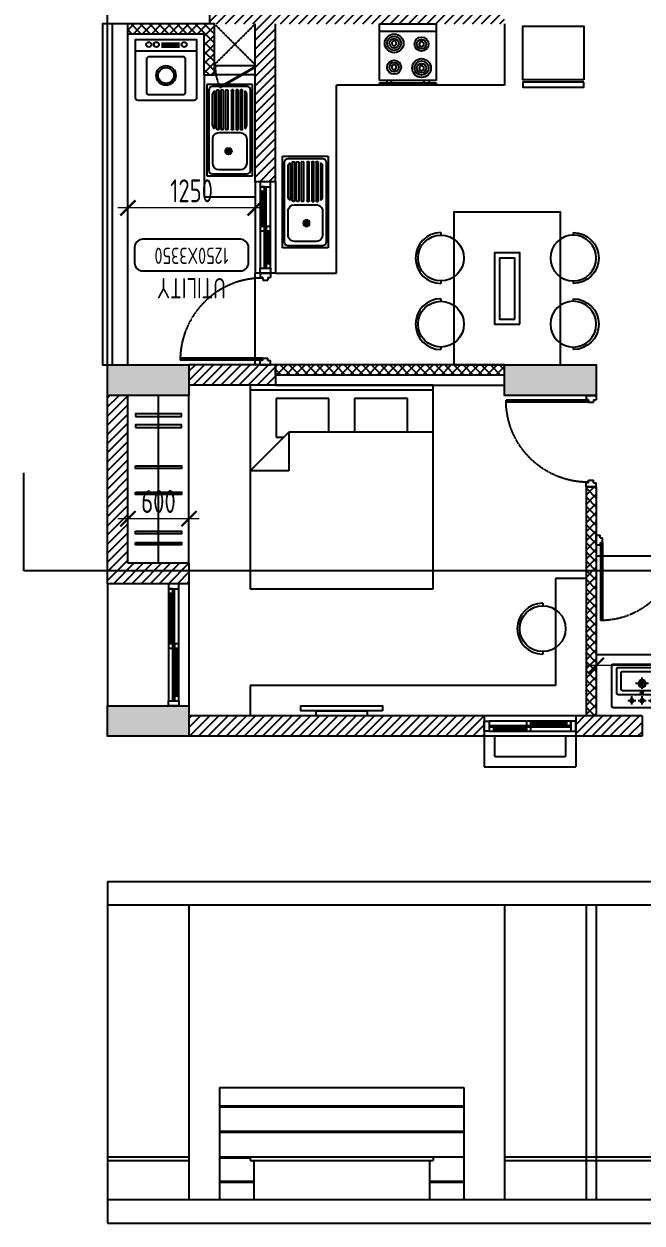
# Model space of a CAD drawing. Header units: millimetres. Extents: x -92307 to 258096, y -47434 to 112633.
# Drawn here: x 225471 to 231542, y -25021 to -13239 of the extents above; entities that cross this region are included whole.
import ezdxf
from ezdxf.enums import TextEntityAlignment as Align

# ---------------------------------------------------------------- set-up
doc = ezdxf.new("R2010")
doc.units = ezdxf.units.MM
doc.header["$LTSCALE"] = 10
doc.header["$PDMODE"] = 35
doc.header["$PDSIZE"] = 500
doc.linetypes.add('DASHED', pattern=[19.05, 12.7, -6.35])
doc.linetypes.add('HIDDEN', pattern=[9.525, 6.35, -3.175])
for name, color, linetype in [('07--DIM-1', 1, 'Continuous'), ('A--BLOCKWALL-1', 9, 'Continuous'), ('A--BLOCKWALL-2', 2, 'Continuous'), ('A--BLOCKWALL-3', 3, 'Continuous'), ('A--BLOCKWALL-HATCH', 8, 'Continuous'), ('A--CONCRETE-1', 9, 'Continuous'), ('A--CONCRETE-HID', 9, 'HIDDEN'), ('A--DOWN', 34, 'Continuous'), ('A--FIXTURE-0', 8, 'Continuous'), ('A--FURNITURE-0', 253, 'Continuous'), ('A--FURNITURE-1', 9, 'Continuous'), ('A--GLAZING-0', 181, 'Continuous'), ('A--HANDRAIL-1', 9, 'Continuous'), ('A--HATCH-1', 8, 'Continuous'), ('A--SANITARY-0', 253, 'Continuous'), ('A--SHAFT-HIDDEN', 9, 'HIDDEN'), ('A--SPACENUMBER', 2, 'Continuous'), ('A--SPACENUMBER-1', 8, 'Continuous'), ('A--SPACEREF', 3, 'Continuous'), ('A--Stucture', 9, 'Continuous'), ('A--TILING-1', 8, 'Continuous'), ('Typical floor Column Centre line$0$X-3rd Floor Column$0$A--COL250', 250, 'Continuous'), ('Typical floor Column Centre line$0$X-3rd Floor Column$0$A--CONCRETE-4', 4, 'Continuous')]:
    doc.layers.add(name, color=color, linetype=linetype)
doc.styles.add('ISO', font='isocp2.shx', dxfattribs={"width": 0.8})
doc.dimstyles.new('A-DIM-100', dxfattribs={"dimscale": 100, "dimtxt": 2.25, "dimasz": 1.5, "dimexe": 1, "dimexo": 0.5, "dimgap": 0, "dimtad": 0, "dimdec": 0, "dimzin": 12, "dimdsep": 46, "dimtxsty": 'ISO', "dimblk": 'ARCHTICK', "dimcen": 1, "dimdle": 1, "dimclrd": 8, "dimclre": 8, "dimclrt": 256, "dimadec": 0, "dimazin": 3, "dimtfac": 1, "dimtdec": 0, "dimtmove": 1, "dimatfit": 2, "dimfxl": 1, "dimtvp": 0.75, "dimtolj": 1, "dimtzin": 12, "dimlwd": 18, "dimlwe": 18, "dimarcsym": 0})
pattern_1 = [(225, (233991.554, -6338.52), (44.90128, -44.90128), [])]
pattern_2 = [(225, (233991.554, -6338.52), (44.90128, -44.90128), []), (315, (233991.554, -6338.52), (44.90128, 44.90128), [])]

# ---------------------------------------------------------------- blocks, each defined once
blk = doc.blocks.new('A$C542B73FF')
at = {"layer": 'A--FURNITURE-0'}
for points in [[(-400, 50), (400, 50), (400, 100), (-400, 100)], [(-250, 0), (250, 0), (250, 50), (-250, 50)]]:
    blk.add_lwpolyline(points, close=True, dxfattribs=at)
blk = doc.blocks.new('A$C7FA855F9')
at = {"layer": 'A--FURNITURE-0', "linetype": 'Continuous'}
for p, q in [((900, 2000), (-900, 2000)), ((-900, 2000), (-900, 0)), ((900, 0), (900, 2000)), ((900, 840), (520, 460)), ((520, 840), (900, 840)), ((520, 460), (520, 840)), ((645, 510), (570, 510)), ((645, 130), (645, 510)), ((-900, 460), (520, 460)), ((-645, 460), (-645, 130)), ((-125, 130), (-125, 460)), ((125, 460), (125, 130)), ((-645, 130), (-125, 130)), ((125, 130), (645, 130)), ((-900, 50), (900, 50)), ((-900, 0), (900, 0))]:
    blk.add_line(p, q, dxfattribs=at)
blk = doc.blocks.new('A$C337B3EF4')
for p, q in [((0, 225), (0, 250)), ((0, -250), (0, -225))]:
    blk.add_line(p, q)
blk.add_circle((0, 0), 225)
blk.add_arc((0, 0), 250, 270, 90)
blk = doc.blocks.new('A$C666E5324')
at = {"layer": 'A--FURNITURE-0'}
for points in [[(0, -525), (-1500, -525), (-1500, 525), (0, 525)], [(-400, -125), (-1100, -125), (-1100, 125), (-400, 125)], [(-450, -75), (-1050, -75), (-1050, 75), (-450, 75)]]:
    blk.add_lwpolyline(points, close=True, dxfattribs=at)
at = {"layer": 'A--FURNITURE-0', "xscale": -1, "rotation": 270.000000000004}
for p in [(-1050, 650), (-400, 650)]:
    blk.add_blockref('A$C337B3EF4', p, dxfattribs=at)
at = {"layer": 'A--FURNITURE-0', "rotation": 270.000000000004}
for p in [(-1050, -650), (-400, -650)]:
    blk.add_blockref('A$C337B3EF4', p, dxfattribs=at)
blk = doc.blocks.new('A$C030B2EE2')
at = {"layer": 'A--DOWN'}
for p, q in [((-100, 1150), (-100, 50)), ((-57, 1150), (-57, 50)), ((-43, 1150), (-43, 93)), ((0, 50), (0, 1150))]:
    blk.add_line(p, q, dxfattribs=at)
for points in [[(0, 1150), (-100, 1150), (-100, 1200), (0, 1200)], [(-57, 1150), (-100, 1150), (-100, 1107), (-57, 1107)], [(-57, 634), (-100, 634), (-100, 591), (-57, 591)], [(0, 634), (-43, 634), (-43, 591), (0, 591)], [(0, 50), (-100, 50), (-100, 0), (0, 0)], [(0, 93), (-43, 93), (-43, 50), (0, 50)]]:
    blk.add_lwpolyline(points, close=True, dxfattribs=at)
at = {"layer": 'A--GLAZING-0'}
for p, q in [((-86, 634), (-86, 1107)), ((-72, 634), (-72, 1107)), ((-28, 93), (-28, 591)), ((-14, 93), (-14, 591))]:
    blk.add_line(p, q, dxfattribs=at)
blk = doc.blocks.new('A$C35654C4B')
at = {"layer": 'A--BLOCKWALL-1'}
for p, q in [((-900, 200), (0, 200)), ((-900, 0), (0, 0))]:
    blk.add_line(p, q, dxfattribs=at)
at = {"layer": 'A--DOWN'}
for p, q in [((-50, 150), (-850, 150)), ((-50, 107), (-850, 107)), ((-850, 50), (-50, 50)), ((-50, 93), (-807, 93))]:
    blk.add_line(p, q, dxfattribs=at)
for points in [[(-850, 50), (-850, 150), (-900, 150), (-900, 50)], [(-416, 107), (-416, 150), (-459, 150), (-459, 107)], [(-50, 107), (-50, 150), (-93, 150), (-93, 107)], [(-50, 50), (-50, 150), (0, 150), (0, 50)], [(-807, 50), (-807, 93), (-850, 93), (-850, 50)], [(-416, 50), (-416, 93), (-459, 93), (-459, 50)]]:
    blk.add_lwpolyline(points, close=True, dxfattribs=at)
at = {"layer": 'A--GLAZING-0'}
for p, q in [((-416, 136), (-93, 136)), ((-416, 122), (-93, 122)), ((-807, 78), (-459, 78)), ((-807, 64), (-459, 64))]:
    blk.add_line(p, q, dxfattribs=at)
blk = doc.blocks.new('A$C1CBF2325')
at = {"layer": 'A--DOWN'}
for p, q in [((100, 0), (0, 0)), ((0, 0), (0, -42)), ((100, 0), (100, -42)), ((25, -42), (0, -42)), ((25, -42), (25, -67)), ((75, -67), (25, -67)), ((75, -42), (75, -67)), ((75, -42), (100, -42)), ((79, -46), (79, -67)), ((79, -46), (886, -46)), ((79, -67), (886, -67)), ((886, -67), (886, -46)), ((25, -858), (0, -858)), ((0, -900), (0, -858)), ((100, -900), (0, -900)), ((75, -833), (25, -833)), ((25, -858), (25, -833)), ((75, -858), (75, -833)), ((75, -858), (100, -858)), ((100, -900), (100, -858))]:
    blk.add_line(p, q, dxfattribs=at)
at = {"layer": 'A--DOWN', "color": 8, "linetype": 'DASHED', "ltscale": 0.005}
blk.add_arc((79, -46), 807, 269.7319, 358.5291, dxfattribs=at)
blk = doc.blocks.new('A$C302618AE')
at = {"layer": 'A--SANITARY-0'}
for p, q in [((-287, 0), (287, 0)), ((-297, -10), (-297, -416)), ((-60, -67), (-138, -67)), ((-100, -30), (-100, -110)), ((40, -67), (-38, -67)), ((1, -30), (1, -110)), ((141, -67), (63, -67)), ((101, -30), (101, -110)), ((297, -10), (297, -416)), ((-247, -138), (-247, -383)), ((-237, -128), (240, -128)), ((-206, -178), (-206, -343)), ((-196, -168), (199, -168)), ((0, -183), (0, -295)), ((209, -178), (209, -343)), ((250, -138), (250, -383)), ((-196, -353), (199, -353)), ((65, -236), (-65, -236)), ((-287, -426), (287, -426)), ((-237, -393), (240, -393))]:
    blk.add_line(p, q, dxfattribs=at)
for centre, radius in [((-100, -67), 17.8), ((1, -67), 17.8), ((101, -67), 17.8), ((1, -235), 36.3), ((1, -235), 25)]:
    blk.add_circle(centre, radius, dxfattribs=at)
for centre, start, end in [((-287, -10), 90, 180), ((287, -10), 0, 90), ((-237, -138), 90, 180), ((-196, -178), 90, 180), ((199, -178), 0, 90), ((240, -138), 0, 90), ((-196, -343), 180, 270), ((199, -343), 270, 0), ((-287, -416), 180, 270), ((-237, -383), 180, 270), ((240, -383), 270, 0), ((287, -416), 270, 0)]:
    blk.add_arc(centre, 10, start, end, dxfattribs=at)
blk.add_ellipse((0, -141), major_axis=(17.6, 0), ratio=0.318204, dxfattribs=at)
blk = doc.blocks.new('A$C47D60FF3')
at = {"layer": 'A--FIXTURE-0'}
blk.add_lwpolyline([(-0.075, 0.6), (-0.075, 0), (-0.6, 0), (-0.6, 0.6)], close=True, dxfattribs=at)
blk.add_lwpolyline([(-0.05, 0.6), (-0.05, 0), (0, 0), (0, 0.6), (-0.05, 0.6)], dxfattribs=at)
blk = doc.blocks.new('SPACE')
at = {"layer": 'A--SPACENUMBER-1'}
blk.add_lwpolyline([(-600, 0), (600, 0, 0.414213562), (700, 100), (700, 288.5, 0.414213562), (600, 388.5), (-600, 388.5, 0.414213562), (-700, 288.5), (-700, 100, 0.414213562), (-600, 0, -0.052514465)], format="xyb", dxfattribs=at)
at = {"layer": 'A--SPACENUMBER', "style": 'ISO', "width": 0.8, "flags": 4}
blk.add_attdef('01', text='', height=250, dxfattribs=at).set_placement((0.455, 202.41), align=Align.MIDDLE)
at = {"layer": 'A--SPACEREF', "style": 'ISO', "width": 0.8, "flags": 4}
blk.add_attdef('S', text='', height=300, dxfattribs=at).set_placement((1.35, 474.975), align=Align.CENTER)
blk = doc.blocks.new('A$C2D7D56F7')
at = {"layer": 'A--FIXTURE-0'}
for p, q in [((-0.3, -0.113), (0.3, -0.113)), ((-0.044, -0.037), (0.131, -0.037)), ((-0.044, -0.056), (0.131, -0.056)), ((-0.044, -0.074), (0.131, -0.074))]:
    blk.add_line(p, q, dxfattribs=at)
blk.add_lwpolyline([(0.3, -0.575, -0.414214), (0.275, -0.6), (-0.275, -0.6, -0.414214), (-0.3, -0.575), (-0.3, 0), (0.3, 0)], format="xyb", close=True, dxfattribs=at)
blk.add_lwpolyline([(-0.173, -0.168), (0.173, -0.168), (0.189, -0.184), (0.189, -0.531), (0.173, -0.546), (-0.173, -0.546), (-0.189, -0.531), (-0.189, -0.184)], close=True, dxfattribs=at)
for centre, radius in [((-0.169, -0.052), 0.025), ((-0.095, -0.052), 0.025), ((0.178, -0.052), 0.025), ((-0.001, -0.355), 0.0964), ((-0.001, -0.355), 0.0776)]:
    blk.add_circle(centre, radius, dxfattribs=at)
blk = doc.blocks.new('A$C321E12B3')
at = {"layer": 'A--SANITARY-0', "ltscale": 5}
for p, q in [((-0.9, 0.45), (0, 0.45)), ((-0.9, 0), (-0.9, 0.45)), ((-0.879, 0.055), (-0.879, 0.395)), ((-0.845, 0.429), (-0.055, 0.429)), ((-0.774, 0.395), (-0.54, 0.395)), ((-0.063, 0.373), (-0.435, 0.373)), ((-0.404, 0.394), (-0.094, 0.394)), ((-0.021, 0.395), (-0.021, 0.055)), ((0, 0.45), (0, 0)), ((-0.837, 0.118), (-0.837, 0.332)), ((-0.477, 0.332), (-0.477, 0.118)), ((-0.443, 0.335), (-0.443, 0.348)), ((-0.443, 0.293), (-0.443, 0.306)), ((-0.443, 0.246), (-0.443, 0.259)), ((-0.439, 0.352), (-0.059, 0.352)), ((-0.059, 0.331), (-0.439, 0.331)), ((-0.439, 0.31), (-0.059, 0.31)), ((-0.059, 0.289), (-0.439, 0.289)), ((-0.439, 0.263), (-0.059, 0.263)), ((-0.059, 0.242), (-0.439, 0.242)), ((-0.055, 0.348), (-0.055, 0.335)), ((-0.055, 0.306), (-0.055, 0.293)), ((-0.055, 0.259), (-0.055, 0.246)), ((-0.443, 0.204), (-0.443, 0.191)), ((-0.443, 0.157), (-0.443, 0.144)), ((-0.059, 0.208), (-0.439, 0.208)), ((-0.439, 0.187), (-0.059, 0.187)), ((-0.059, 0.161), (-0.439, 0.161)), ((-0.439, 0.14), (-0.059, 0.14)), ((-0.059, 0.119), (-0.439, 0.119)), ((-0.055, 0.191), (-0.055, 0.204)), ((-0.055, 0.144), (-0.055, 0.157)), ((0, 0), (-0.9, 0)), ((-0.055, 0.021), (-0.845, 0.021)), ((-0.54, 0.055), (-0.774, 0.055)), ((-0.443, 0.115), (-0.443, 0.102)), ((-0.439, 0.098), (-0.059, 0.098)), ((-0.063, 0.077), (-0.435, 0.077)), ((-0.404, 0.056), (-0.094, 0.056)), ((-0.055, 0.102), (-0.055, 0.115))]:
    blk.add_line(p, q, dxfattribs=at)
at = {"layer": 'A--SANITARY-0'}
blk.add_line((-0.9, 0.45), (0, 0.45), dxfattribs=at)
at = {"layer": 'A--SANITARY-0', "ltscale": 5, "extrusion": (0, 0, -1)}
for centre, major_axis, start_param, end_param in [((-0.845, 0.395), (-0.0238, 0.0238), 5.497787, 7.068583), ((-0.774, 0.332), (0.0446, 0.0446), 3.926991, 5.497787), ((-0.54, 0.332), (0.0446, 0.0446), -0.785398, 0.785398), ((-0.393, 0.345), (-0.0357, 0.0357), 6.090163, 6.844508), ((-0.105, 0.345), (-0.0357, 0.0357), 1.009473, 1.763819), ((-0.055, 0.395), (-0.0238, 0.0238), 0.785398, 2.356194), ((-0.657, 0.214), (0.0223, 0.0223), 0.785398, 7.068583), ((-0.439, 0.348), (0.00297, 0.00297), 3.926991, 5.497787), ((-0.439, 0.335), (-0.00297, 0.00297), 3.926991, 5.497787), ((-0.439, 0.306), (-0.00297, 0.00297), 5.497787, 7.068583), ((-0.439, 0.293), (-0.00297, 0.00297), 3.926991, 5.497787), ((-0.059, 0.348), (0.00297, 0.00297), -0.785398, 0.785398), ((-0.059, 0.335), (-0.00297, 0.00297), 2.356194, 3.926991), ((-0.059, 0.306), (0.00297, 0.00297), -0.785398, 0.785398), ((-0.059, 0.293), (-0.00297, 0.00297), 2.356194, 3.926991), ((-0.657, 0.214), (0.0112, 0.0112), 0.785398, 7.068583), ((-0.657, 0.214), (0.00743, 0.00743), 0.785398, 7.068583), ((-0.439, 0.204), (0.00297, 0.00297), 3.926991, 5.497787), ((-0.439, 0.191), (-0.00297, 0.00297), 3.926991, 5.497787), ((-0.439, 0.157), (0.00297, 0.00297), 3.926991, 5.497787), ((-0.439, 0.144), (0.00297, 0.00297), 2.356194, 3.926991), ((-0.439, 0.115), (0.00297, 0.00297), 3.926991, 5.497787), ((-0.059, 0.204), (0.00297, 0.00297), -0.785398, 0.785398), ((-0.059, 0.191), (-0.00297, 0.00297), 2.356194, 3.926991), ((-0.059, 0.157), (0.00297, 0.00297), -0.785398, 0.785398), ((-0.059, 0.144), (-0.00297, 0.00297), 2.356194, 3.926991), ((-0.059, 0.115), (0.00297, 0.00297), -0.785398, 0.785398), ((-0.845, 0.055), (0.0238, 0.0238), 2.356194, 3.926991), ((-0.774, 0.118), (-0.0446, 0.0446), 3.926991, 5.497787), ((-0.54, 0.118), (-0.0446, 0.0446), 2.356194, 3.926991), ((-0.439, 0.102), (0.00297, 0.00297), 2.356194, 3.926991), ((-0.393, 0.105), (-0.0357, 0.0357), 4.151066, 4.905412), ((-0.105, 0.105), (-0.0357, 0.0357), 2.94857, 3.702916), ((-0.059, 0.102), (-0.00297, 0.00297), 2.356194, 3.926991), ((-0.055, 0.055), (-0.0238, 0.0238), 2.356194, 3.926991)]:
    blk.add_ellipse(centre, major_axis=major_axis, ratio=1, start_param=start_param, end_param=end_param, dxfattribs=at)
at = {"layer": 'A--SANITARY-0', "ltscale": 5}
for centre, major_axis, start_param, end_param in [((-0.439, 0.259), (-0.00297, -0.00297), 3.926991, 5.497787), ((-0.439, 0.246), (0.00297, -0.00297), 3.926991, 5.497787), ((-0.059, 0.259), (-0.00297, -0.00297), 2.356194, 3.926991), ((-0.059, 0.246), (0.00297, -0.00297), -0.785398, 0.785398)]:
    blk.add_ellipse(centre, major_axis=major_axis, ratio=1, start_param=start_param, end_param=end_param, dxfattribs=at)
blk = doc.blocks.new('A$C4DFF75E1')
at = {"layer": 'A--DOWN'}
for p, q in [((9, 25), (0, 25)), ((0, 25), (0, 0)), ((0, 0), (12, 0)), ((9, 15, 0), (9, 25, 0)), ((12, 15, 0), (9, 15, 0)), ((12, 15, 0), (12, 0, 0)), ((12, 15, 0), (12, 0, 0)), ((12, 0), (12, 15)), ((438, 15, 0), (438, 0, 0)), ((438, 15, 0), (438, 0, 0)), ((438, 15, 0), (441, 15, 0)), ((438, 0), (438, 15)), ((450, 0), (438, 0)), ((441, 15, 0), (441, 25, 0)), ((441, 25), (450, 25)), ((450, 25), (450, 0))]:
    blk.add_line(p, q, dxfattribs=at)
blk.add_lwpolyline([(14, 18), (388, 234), (385, 240), (11, 24)], close=True, dxfattribs=at)
blk.add_circle((10, 24, 0), 0.781, dxfattribs=at)
at = {"layer": 'A--DOWN', "color": 8, "linetype": 'DASHED', "ltscale": 0.003}
blk.add_arc((-37, 15, 0), 478, 0, 27.2936, dxfattribs=at)
blk = doc.blocks.new('_ArchTick')
at = {"color": 0, "const_width": 0.15}
blk.add_lwpolyline([(-0.5, -0.5), (0.5, 0.5)], dxfattribs=at)
blk = doc.blocks.new('*D357')
at = {"layer": '07--DIM-1', "color": 8, "lineweight": 18}
for p, q in [((226492, -18489), (226492, -18000)), ((227092, -18489), (227092, -18000)), ((227192, -18100), (226392, -18100))]:
    blk.add_line(p, q, dxfattribs=at)
at = {"layer": 'Defpoints', "color": 0}
for p in [(226492, -18100), (226492, -18539), (227092, -18539)]:
    blk.add_point(p, dxfattribs=at)
at = {"layer": '07--DIM-1', "color": 8, "lineweight": 18, "xscale": 150, "yscale": 150, "zscale": 150, "rotation": 180}
blk.add_blockref('_ArchTick', (226492, -18100), dxfattribs=at)
at = {"layer": '07--DIM-1', "color": 8, "lineweight": 18, "xscale": 150, "yscale": 150, "zscale": 150}
blk.add_blockref('_ArchTick', (227092, -18100), dxfattribs=at)
at = {"layer": '07--DIM-1', "insert": (226792, -17931), "char_height": 225, "attachment_point": 5, "style": 'ISO'}
blk.add_mtext('\\A1;600', dxfattribs=at)
blk = doc.blocks.new('*D358')
at = {"layer": '07--DIM-1', "color": 8, "lineweight": 18}
for p, q in [((233792, -19542), (230992, -19542)), ((231092, -19989), (231092, -19442)), ((233692, -19989), (233692, -19442))]:
    blk.add_line(p, q, dxfattribs=at)
at = {"layer": 'Defpoints', "color": 0}
for p in [(231092, -19542), (231092, -20039), (233692, -20039)]:
    blk.add_point(p, dxfattribs=at)
at = {"layer": '07--DIM-1', "color": 8, "lineweight": 18, "xscale": 150, "yscale": 150, "zscale": 150, "rotation": 180}
blk.add_blockref('_ArchTick', (231092, -19542), dxfattribs=at)
at = {"layer": '07--DIM-1', "color": 8, "lineweight": 18, "xscale": 150, "yscale": 150, "zscale": 150}
blk.add_blockref('_ArchTick', (233692, -19542), dxfattribs=at)
at = {"layer": '07--DIM-1', "insert": (232392, -19374), "char_height": 225, "attachment_point": 5, "style": 'ISO'}
blk.add_mtext('\\A1;2600', dxfattribs=at)
blk = doc.blocks.new('*D365')
at = {"layer": '07--DIM-1', "color": 8, "lineweight": 18}
for p, q in [((227842, -15046), (226392, -15046)), ((226492, -15001), (226492, -15146)), ((227742, -15001), (227742, -15146))]:
    blk.add_line(p, q, dxfattribs=at)
at = {"layer": 'Defpoints', "color": 0}
for p in [(226492, -14951), (227742, -14951), (226492, -15046)]:
    blk.add_point(p, dxfattribs=at)
at = {"layer": '07--DIM-1', "color": 8, "lineweight": 18, "xscale": 150, "yscale": 150, "zscale": 150, "rotation": 180}
blk.add_blockref('_ArchTick', (226492, -15046), dxfattribs=at)
at = {"layer": '07--DIM-1', "color": 8, "lineweight": 18, "xscale": 150, "yscale": 150, "zscale": 150}
blk.add_blockref('_ArchTick', (227742, -15046), dxfattribs=at)
at = {"layer": '07--DIM-1', "insert": (227117, -14878), "char_height": 225, "attachment_point": 5, "style": 'ISO'}
blk.add_mtext('\\A1;1250', dxfattribs=at)
blk = doc.blocks.new('A$C06896976')
at = {"layer": 'A--FIXTURE-0'}
for p, q in [((0, 0.6), (-0.6, 0.6)), ((-0.6, 0.6), (-0.6, 0)), ((-0.525, 0.6), (-0.525, 0)), ((0, 0), (0, 0.6)), ((0, 0.525), (0.025, 0.525)), ((0.05, 0.6), (0.025, 0.6)), ((0.025, 0.6), (0.025, 0)), ((0.05, 0), (0.05, 0.6)), ((0.025, 0.475), (0, 0.475)), ((-0.6, 0), (0, 0)), ((0.025, 0.125), (0, 0.125)), ((0, 0.075), (0.025, 0.075)), ((0.025, 0), (0.05, 0))]:
    blk.add_line(p, q, dxfattribs=at)
for centre, major_axis, start_param, end_param in [((-0.394, 0.446), (0.0707, 0.0707), 0.785398, 7.068583), ((-0.394, 0.446), (0.053, 0.053), 0.785398, 7.068583), ((-0.139, 0.446), (-0.053, 0.053), -0.785398, 5.497787), ((-0.394, 0.446), (0.0354, 0.0354), 0.785398, 7.068583), ((-0.394, 0.446), (0.0177, 0.0177), 0.785398, 7.068583), ((-0.139, 0.446), (-0.0354, 0.0354), -0.785398, 5.497787), ((-0.139, 0.446), (0.0177, 0.0177), 0.785398, 7.068583), ((-0.386, 0.154), (0.053, -0.053), -0.785398, 5.497787), ((-0.386, 0.154), (0.0354, -0.0354), -0.785398, 5.497787), ((-0.386, 0.154), (-0.0177, -0.0177), 0.785398, 7.068583), ((-0.131, 0.154), (-0.0707, -0.0707), 0.785398, 7.068583), ((-0.131, 0.154), (-0.053, -0.053), 0.785398, 7.068583), ((-0.131, 0.154), (-0.0354, -0.0354), 0.785398, 7.068583), ((-0.131, 0.154), (-0.0177, -0.0177), 0.785398, 7.068583)]:
    blk.add_ellipse(centre, major_axis=major_axis, ratio=1, start_param=start_param, end_param=end_param, dxfattribs=at)

msp = doc.modelspace()

# ---------------------------------------------------------------- hatches: boundary and pattern name
at = {"layer": 'A--BLOCKWALL-HATCH'}
h = msp.add_hatch(dxfattribs=at)
h.set_pattern_fill('ANSI37', color=256, scale=20, angle=180, style=0)
h.set_pattern_definition([(225, (233991.554, -6338.52), (44.90128, -44.90128), []), (315, (233991.554, -6338.52), (44.90128, 44.90128), [])])
h.paths.add_polyline_path([(227341.6, -13738.5), (227341.6, -13238.5), (226491.6, -13238.5), (226491.6, -13338.5), (227241.6, -13338.5), (227241.6, -13738.5)])
h = msp.add_hatch(dxfattribs=at)
h.set_pattern_fill('ANSI37', color=256, scale=20, angle=180, style=0)
h.set_pattern_definition(pattern_2)
h.paths.add_polyline_path([(230191.6, -16588.5), (227941.6, -16588.5), (227941.6, -16688.5), (230191.6, -16688.5)])
h = msp.add_hatch(dxfattribs=at)
h.set_pattern_fill('ANSI37', color=256, scale=20, angle=180, style=0)
h.set_pattern_definition(pattern_2)
h.paths.add_polyline_path([(231091.6, -20038.5), (230991.6, -20038.5), (230991.6, -17788.5), (231091.6, -17788.5)])
at = {"layer": 'A--HATCH-1'}
h = msp.add_hatch(dxfattribs=at)
h.set_pattern_fill('ANSI31', color=256, scale=20, angle=180, style=0)
h.set_pattern_definition(pattern_1)
h.paths.add_polyline_path([(227941.6, -14788.5), (227741.6, -14788.5), (227741.6, -13238.5), (227291.6, -13238.5), (227291.6, -13038.5), (230191.6, -13038.5), (230191.6, -13238.5), (227941.6, -13238.5)])
h = msp.add_hatch(dxfattribs=at)
h.set_pattern_fill('ANSI31', color=256, scale=20, angle=180, style=0)
h.set_pattern_definition(pattern_1)
h.paths.add_polyline_path([(227941.6, -16588.5), (227091.6, -16588.5), (227091.6, -16788.5), (227941.6, -16788.5)])
h = msp.add_hatch(dxfattribs=at)
h.set_pattern_fill('ANSI31', color=256, scale=20, angle=180, style=0)
h.set_pattern_definition(pattern_1)
h.paths.add_polyline_path([(227091.6, -18538.5), (226491.6, -18538.5), (226491.6, -16888.5), (226291.6, -16888.5), (226291.6, -18738.5), (227091.6, -18738.5)])
h = msp.add_hatch(dxfattribs=at)
h.set_pattern_fill('ANSI31', color=256, scale=20, angle=180, style=0)
h.set_pattern_definition(pattern_1)
h.paths.add_polyline_path([(229991.6, -20038.5), (227091.6, -20038.5), (227091.6, -20238.5), (229991.6, -20238.5)])
h = msp.add_hatch(dxfattribs=at)
h.set_pattern_fill('ANSI31', color=256, scale=20, angle=180, style=0)
h.set_pattern_definition(pattern_1)
h.paths.add_polyline_path([(231541.6, -20038.5), (230891.6, -20038.5), (230891.6, -20238.5), (231541.6, -20238.5)])
at = {"layer": 'Typical floor Column Centre line$0$X-3rd Floor Column$0$A--COL250'}
h = msp.add_hatch(color=256, dxfattribs=at)
h.dxf.hatch_style = 1
h.paths.add_polyline_path([(227091.6, -16888.5), (226291.6, -16888.5), (226291.6, -16588.5), (227091.6, -16588.5)])
h = msp.add_hatch(color=256, dxfattribs=at)
h.dxf.hatch_style = 1
h.paths.add_polyline_path([(231091.6, -16888.5), (230191.6, -16888.5), (230191.6, -16588.5), (231091.6, -16588.5)])
h = msp.add_hatch(color=256, dxfattribs=at)
h.dxf.hatch_style = 1
h.paths.add_polyline_path([(227091.6, -20238.5), (226291.6, -20238.5), (226291.6, -19938.5), (227091.6, -19938.5)])

# ---------------------------------------------------------------- linework, layer by layer
for p, q in [((227941.6, -16788.5), (230191.6, -16788.5)), ((225471, -18611.1), (225471, -17649.5)), ((235246.1, -18611.1), (225471, -18611.1)), ((226291.6, -21665.5), (234891.6, -21665.5)), ((226291.6, -21665.5), (234891.6, -21665.5)), ((226291.6, -21665.5), (226291.6, -25021.3)), ((226291.6, -21894.1), (234891.6, -21894.1)), ((227091.6, -21894.1), (227091.6, -24790.1)), ((230191.6, -21894.1), (230191.6, -24790.1)), ((230991.6, -21894.1), (230991.6, -24790.1)), ((231091.6, -21894.1), (231091.6, -24790.1)), ((227391.6, -23690.1), (229791.6, -23690.1)), ((227391.6, -23690.1), (227391.6, -24790.1)), ((229791.6, -23690.1), (229791.6, -24790.1)), ((227391.6, -23870.1), (229791.6, -23870.1)), ((227391.6, -23880.1), (229791.6, -23880.1)), ((227391.6, -24120.1), (229791.6, -24120.1)), ((227391.6, -24130.1), (229791.6, -24130.1)), ((226291.6, -24370.1), (227091.6, -24370.1)), ((227391.6, -24370.1), (229791.6, -24370.1)), ((227391.6, -24380.1), (227691.6, -24380.1)), ((227691.6, -24370.1), (229491.6, -24370.1)), ((227691.6, -24370.1), (227691.6, -24408.1)), ((229491.6, -24370.1), (229491.6, -24408.1)), ((230191.6, -24370.1), (234891.6, -24370.1)), ((226291.6, -24408.1), (227091.6, -24408.1)), ((227691.6, -24408.1), (229491.6, -24408.1)), ((227729.6, -24408.1), (227729.6, -24790.1)), ((229453.6, -24408.1), (229453.6, -24790.1)), ((230191.6, -24408.1), (234891.6, -24408.1)), ((227391.6, -24610.1), (227729.6, -24610.1)), ((227391.6, -24620.1), (227729.6, -24620.1)), ((229453.6, -24610.1), (229791.6, -24610.1)), ((229453.6, -24620.1), (229791.6, -24620.1)), ((226291.6, -24790.1), (234891.6, -24790.1)), ((226291.6, -25021.3), (234891.6, -25021.3))]:
    msp.add_line(p, q)
at = {"layer": 'A--BLOCKWALL-1'}
for p, q in [((226491.6, -16588.5), (226491.6, -13238.5)), ((227941.6, -15688.5), (227741.6, -15688.5)), ((227091.6, -18738.5), (227091.6, -19938.5))]:
    msp.add_line(p, q, dxfattribs=at)
at = {"layer": 'A--BLOCKWALL-2'}
for p, q in [((226491.6, -13338.5), (226491.6, -13238.5)), ((227341.6, -13238.5), (226491.6, -13238.5)), ((227341.6, -13738.5), (227341.6, -13238.5)), ((227241.6, -13338.5), (226491.6, -13338.5)), ((227241.6, -13738.5), (227241.6, -13338.5)), ((227241.6, -13738.5), (227341.6, -13738.5)), ((227941.6, -16688.5), (227941.6, -16588.5)), ((230191.6, -16588.5), (227941.6, -16588.5)), ((230191.6, -16688.5), (230191.6, -16588.5)), ((230191.6, -16688.5), (227941.6, -16688.5)), ((230991.6, -17788.5), (230991.6, -20038.5)), ((231091.6, -17788.5), (230991.6, -17788.5)), ((231091.6, -17788.5), (231091.6, -20038.5)), ((231091.6, -20038.5), (230991.6, -20038.5)), ((229991.6, -20238.5), (229991.6, -20538.5)), ((230891.6, -20238.5), (230891.6, -20538.5)), ((229991.6, -20538.5), (230891.6, -20538.5))]:
    msp.add_line(p, q, dxfattribs=at)
at = {"layer": 'A--BLOCKWALL-3'}
for p, q in [((227741.6, -14788.5), (227741.6, -13238.5)), ((227941.6, -14788.5), (227941.6, -13238.5)), ((227941.6, -14788.5), (227741.6, -14788.5)), ((227091.6, -16588.5), (227091.6, -16788.5)), ((227941.6, -16588.5), (227091.6, -16588.5)), ((227941.6, -16588.5), (227941.6, -16788.5)), ((227941.6, -16788.5), (227091.6, -16788.5)), ((226291.6, -18738.5), (226291.6, -16888.5)), ((226491.6, -16888.5), (226291.6, -16888.5)), ((226491.6, -18538.5), (226491.6, -16888.5)), ((227091.6, -18538.5), (226491.6, -18538.5)), ((227091.6, -18538.5), (227091.6, -18738.5)), ((227091.6, -18738.5), (226291.6, -18738.5)), ((227091.6, -20038.5), (227091.6, -20238.5)), ((229991.6, -20038.5), (227091.6, -20038.5)), ((229991.6, -20038.5), (229991.6, -20238.5)), ((230891.6, -20038.5), (230891.6, -20238.5)), ((231541.6, -20038.5), (230891.6, -20038.5)), ((231541.6, -20038.5), (231541.6, -20238.5)), ((229991.6, -20238.5), (227091.6, -20238.5)), ((231541.6, -20238.5), (230891.6, -20238.5))]:
    msp.add_line(p, q, dxfattribs=at)
at = {"layer": 'A--CONCRETE-1'}
msp.add_line((226291.6, -18738.5), (226291.6, -19938.5), dxfattribs=at)
at = {"layer": 'A--CONCRETE-HID', "ltscale": 0.01}
for p, q in [((230091.6, -20238.5), (230091.6, -20438.5)), ((230791.6, -20238.5), (230791.6, -20438.5)), ((230091.6, -20438.5), (230791.6, -20438.5))]:
    msp.add_line(p, q, dxfattribs=at)
at = {"layer": 'A--FIXTURE-0'}
for p, q in [((230191.6, -13238.5), (230191.6, -13838.5)), ((227241.6, -13738.5), (227241.6, -14938.5)), ((228541.6, -15688.5), (228541.6, -13838.5)), ((230191.6, -13838.5), (228541.6, -13838.5)), ((227241.6, -14938.5), (227741.6, -14938.5)), ((227941.6, -15688.5), (228541.6, -15688.5))]:
    msp.add_line(p, q, dxfattribs=at)
at = {"layer": 'A--FURNITURE-0'}
for p, q in [((230691.6, -18688.5), (230691.6, -19738.5)), ((230991.6, -18688.5), (230691.6, -18688.5)), ((230691.6, -19738.5), (227691.6, -19738.5)), ((227691.6, -19738.5), (227691.6, -20038.5))]:
    msp.add_line(p, q, dxfattribs=at)
at = {"layer": 'A--FURNITURE-1'}
for p, q in [((226791.6, -18538.5), (226791.6, -16888.5)), ((227091.6, -18538.5), (227091.6, -16888.5))]:
    msp.add_line(p, q, dxfattribs=at)
at = {"layer": 'A--FURNITURE-1', "elevation": 0}
for points in [[(226566.6, -17094.6), (227016.6, -17094.6), (227016.6, -17069.6), (226566.6, -17069.6), (226566.6, -17094.6)], [(226566.6, -17203.4), (227016.6, -17203.4), (227016.6, -17178.4), (226566.6, -17178.4), (226566.6, -17203.4)], [(226566.6, -17581.4), (227016.6, -17581.4), (227016.6, -17606.4), (226566.6, -17606.4), (226566.6, -17581.4)], [(226566.6, -17837.9), (227016.6, -17837.9), (227016.6, -17862.9), (226566.6, -17862.9), (226566.6, -17837.9)], [(226566.6, -18223.6), (227016.6, -18223.6), (227016.6, -18248.6), (226566.6, -18248.6), (226566.6, -18223.6)], [(226566.6, -18332.4), (227016.6, -18332.4), (227016.6, -18357.4), (226566.6, -18357.4), (226566.6, -18332.4)]]:
    msp.add_lwpolyline(points, dxfattribs=at)
at = {"layer": 'A--HANDRAIL-1', "color": 1}
for p, q in [((226291.6, -16588.5), (226291.6, -13238.5)), ((226341.6, -16588.5), (226341.6, -13238.5))]:
    msp.add_line(p, q, dxfattribs=at)
at = {"layer": 'A--SHAFT-HIDDEN', "ltscale": 0.01}
for p, q in [((227741.6, -13638.5), (227341.6, -13238.5)), ((227341.6, -13638.5), (227741.6, -13238.5)), ((227741.6, -13649.6), (227341.6, -13649.6)), ((227741.6, -13738.5), (227341.6, -13738.5))]:
    msp.add_line(p, q, dxfattribs=at)
at = {"layer": 'A--Stucture', "linetype": 'Continuous', "ltscale": 0.5, "elevation": 0}
msp.add_lwpolyline([(226291.6, -13238.5), (226241.6, -13238.5), (226241.6, -16588.5), (226291.6, -16588.5)], dxfattribs=at)
at = {"layer": 'A--TILING-1'}
for p, q in [((227741.6, -16588.5), (227741.6, -15688.5)), ((231091.6, -18463.5), (231941.6, -18463.5)), ((231991.6, -19438.5), (231091.6, -19438.5))]:
    msp.add_line(p, q, dxfattribs=at)
at = {"layer": 'Typical floor Column Centre line$0$X-3rd Floor Column$0$A--CONCRETE-4', "elevation": 0}
for points in [[(227291.6, -13238.5), (226291.6, -13238.5), (226291.6, -13038.5), (227291.6, -13038.5)], [(227091.6, -16888.5), (226291.6, -16888.5), (226291.6, -16588.5), (227091.6, -16588.5)], [(231091.6, -16888.5), (230191.6, -16888.5), (230191.6, -16588.5), (231091.6, -16588.5)], [(227091.6, -20238.5), (226291.6, -20238.5), (226291.6, -19938.5), (227091.6, -19938.5)]]:
    msp.add_lwpolyline(points, close=True, dxfattribs=at)

# ---------------------------------------------------------------- block references
at = {"xscale": 0.8888888888759539, "yscale": 0.8888888888686779, "zscale": 0.8888888888658205, "rotation": 180}
msp.add_blockref('A$C4DFF75E1', (227741.6, -13649.6), dxfattribs=at)
at = {"layer": 'A--DOWN'}
for name, p, rotation in [('A$C35654C4B', (227741.6, -15688.5), 270), ('A$C030B2EE2', (226891.6, -18738.5), 180), ('A$C35654C4B', (229991.6, -20038.5), 180)]:
    msp.add_blockref(name, p, dxfattribs=dict(at, rotation=rotation))
at = {"layer": 'A--DOWN', "extrusion": (0, 0, -1), "xscale": -1, "zscale": -1, "rotation": 180}
msp.add_blockref('A$C1CBF2325', (-227891.6, -16588.5), dxfattribs=at)
at = {"layer": 'A--DOWN', "extrusion": (0, 0, -1), "zscale": -1}
msp.add_blockref('A$C1CBF2325', (-231091.6, -16888.5), dxfattribs=at)
at = {"layer": 'A--DOWN', "xscale": -0.9444444444452529, "yscale": 0.9444444444452529, "zscale": 0.9444444444443834, "rotation": 90}
msp.add_blockref('A$C1CBF2325', (231091.6, -18263.5), dxfattribs=at)
at = {"layer": 'A--FIXTURE-0', "extrusion": (0, 0, -1), "xscale": 923.0769112439157, "yscale": 923.0769112439157, "zscale": -923.0769112439119, "rotation": 270}
msp.add_blockref('A$C06896976', (-229518.5, -13792.4), dxfattribs=at)
at = {"layer": 'A--FIXTURE-0', "xscale": 1000, "yscale": 1000, "zscale": 999.9999999999999, "rotation": 270}
msp.add_blockref('A$C47D60FF3', (230369.5, -13861), dxfattribs=at)
at = {"layer": 'A--FIXTURE-0', "xscale": 1000, "yscale": 1000, "zscale": 1000}
msp.add_blockref('A$C2D7D56F7', (226866.6, -13389.4), dxfattribs=at)
at = {"layer": 'A--FURNITURE-0', "xscale": -1, "rotation": 90}
msp.add_blockref('A$C666E5324', (230216.6, -16588.5), dxfattribs=at)
at = {"layer": 'A--FURNITURE-0', "rotation": 180}
for name, p in [('A$C7FA855F9', (228591.6, -16788.5)), ('A$C337B3EF4', (230566.6, -19181.3))]:
    msp.add_blockref(name, p, dxfattribs=at)
at = {"layer": 'A--FURNITURE-0', "xscale": -1}
msp.add_blockref('A$C542B73FF', (228591.6, -20038.5), dxfattribs=at)
at = {"layer": 'A--SANITARY-0', "yscale": 1000, "zscale": 1000}
for p, xscale, rotation in [((227266.6, -13832.1), -1000, 270.0000000000034), ((228459.3, -14538.5), 1000, 89.99999999999667)]:
    msp.add_blockref('A$C321E12B3', p, dxfattribs=dict(at, xscale=xscale, rotation=rotation))
at = {"layer": 'A--SANITARY-0', "ltscale": 19, "xscale": -1, "rotation": 180}
msp.add_blockref('A$C302618AE', (231541.6, -19955.3), dxfattribs=at)
at = {"layer": 'A--SPACEREF'}
ref = msp.add_blockref('SPACE', (227116.7, -15354.6), dxfattribs=dict(at, xscale=0.7999999999883585, yscale=0.8000000000029104, zscale=0.8, rotation=180))
ref.add_attrib('01', '1250X3350', dxfattribs={"layer": 'A--SPACENUMBER', "height": 160, "rotation": 180, "style": 'ISO', "width": 0.8, "flags": 4}).set_placement((227116.2, -15516.6), align=Align.MIDDLE)
ref.add_attrib('S', 'UTILITY', dxfattribs={"height": 200, "rotation": 180, "style": 'ISO', "width": 0.8, "flags": 4}).set_placement((227115.5, -15734.6), align=Align.CENTER)

# ---------------------------------------------------------------- dimensions: what is measured, and where the dimension line sits
at = {"layer": '07--DIM-1'}
for base, p1, p2, picture, middle in [((226491.6, -15046.5), (227741.6, -14950.8), (226491.6, -14950.8), '*D365', (227116.6, -14877.7)), ((226491.6, -18099.9), (227091.6, -18538.5), (226491.6, -18538.5), '*D357', (226791.6, -17931.1)), ((231091.6, -19542.4), (233691.6, -20038.5), (231091.6, -20038.5), '*D358', (232391.6, -19373.6))]:
    dim = msp.add_linear_dim(base=base, p1=p1, p2=p2, angle=180, dimstyle='A-DIM-100', dxfattribs=at)
    dim.commit()
    dim.dimension.update_dxf_attribs({"geometry": picture, "text_midpoint": middle})

doc.saveas('drawing.dxf')
